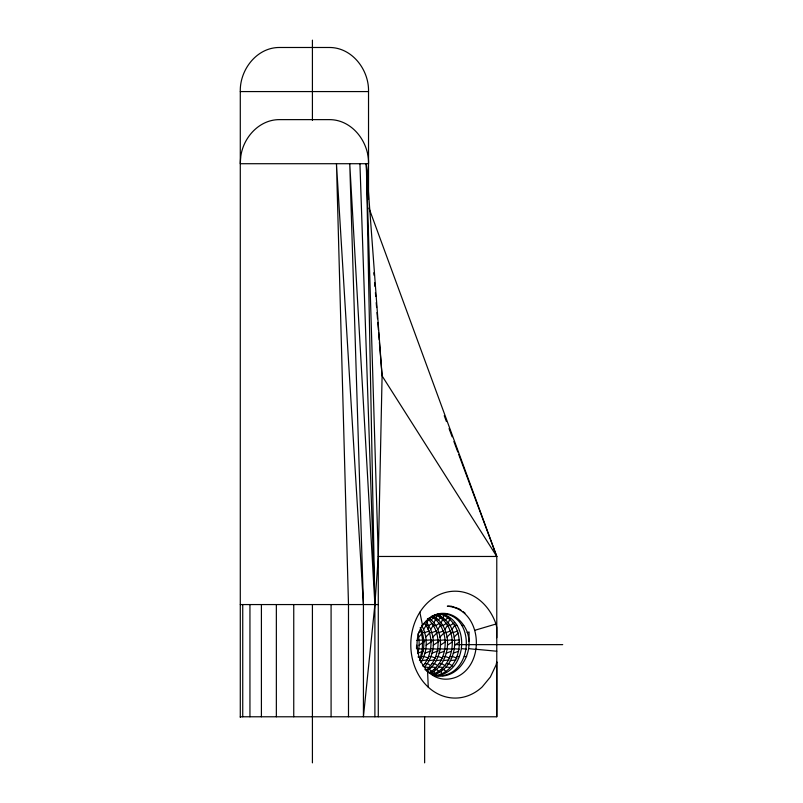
<?xml version="1.0" encoding="UTF-8"?>
<svg xmlns="http://www.w3.org/2000/svg" width="803" height="803" viewBox="0 0 803 803"><rect width="100%" height="100%" fill="white"/><g stroke="black" fill="none" stroke-linecap="round" stroke-linejoin="round"><path stroke-width="1.2" d="M240.288 716.778L496.776 716.778L496.776 661.833L496.093 664.924L490.352 677.029L482.191 686.926A53.45 44.316 -90 0 1 417.811 673.506A53.45 44.316 -90 0 1 434.513 597.312A53.45 44.316 -90 0 1 495.983 624.021L496.776 627.534L496.776 637.702M378.283 716.778L378.283 556.469L382.098 375.904L366.349 163.712L374.891 604.559L374.891 716.778M416.596 645.2L416.506 648.613L423.773 649.165M417.911 633.708C419.447 640.101 419.738 646.897 417.701 653.21L423.101 651.183M419.437 660.638C425.048 650.651 425.359 637.793 420.19 627.555M424.817 623.54L421.705 625.497C428.019 636.92 427.738 651.524 420.832 662.616M422.81 666.129C432.907 654.475 433.871 635.444 424.506 623.088M425.61 621.412C436.551 634.009 435.748 654.867 424.476 666.972L430.177 667.624M432.124 671.94L429.485 669.401L427.086 669.401C441.078 656.533 442.252 631.228 427.447 618.611M429.063 618.039C445.444 630.777 443.768 659.464 426.935 671.117M428.943 672.914C449.088 661.983 451.156 628.548 431.362 616.272M432.958 615.68C453.876 627.876 451.677 662.756 430.448 673.506M432.325 674.41C457.058 666.219 459.717 624.604 435.025 614.807M437.424 614.807C462.899 624.885 459.105 668.548 432.727 675.032M424.867 669.531L431.04 673.597L437.886 675.684C467.336 670.465 470.699 620.699 440.927 613.592M434.905 675.664C461.534 680.854 478.126 645.853 463.763 625.497A31.297 25.947 -90 0 0 427.367 619.876C403.869 640.272 423.482 690.068 456.516 677.049C486.477 663.77 481.78 608.815 447.351 606.195L451.186 606.175L459.005 608.764L461.002 610.2M240.288 717.48L240.288 91.572C239.685 69.891 256.679 47.387 279.474 47.487L329.34 47.487C352.136 47.387 369.129 69.891 368.527 91.572L368.527 199.475M367.031 177.282L366.349 163.712L378.283 556.469L374.891 604.559L363.428 716.778L363.428 604.559L349.747 163.712L374.891 604.559L359.935 163.712M428.2 629.602L428.421 627.123M436.18 618.039L436.732 614.566M443.286 618.039L443.848 614.566M419.919 659.353L422.288 649.567L422.589 639.449L420.812 629.672M468.942 641.226L469.103 631.991L467.165 632.563M435.437 675.654C464.937 670.545 468.31 620.679 438.528 613.592M442.553 675.654C474.894 670.435 474.703 611.485 439.111 613.602M426.905 623.088L428.661 618.44M434.021 623.088L435.778 618.44M441.138 623.088L442.895 618.44M448.245 623.088L450.001 618.44M423.492 629.602L426.534 624.784M430.599 629.602L433.65 624.784M437.715 629.602L440.757 624.784M444.832 629.602L447.873 624.784M451.948 629.602L454.99 624.784M441.419 613.703L440.064 615.68L437.665 615.68M418.534 637.15L422.559 632.995M425.65 637.15L429.675 632.995M432.767 637.15L437.595 632.162M439.883 637.15L444.701 632.162M446.99 637.15L451.818 632.162M454.107 637.15L458.132 632.995M434.042 617.196L431.422 619.745L429.023 619.745M441.158 617.196L438.538 619.745L436.129 619.745M448.275 617.196L445.655 619.745L443.246 619.745M427.367 619.876L432.927 615.76L435.627 614.827M418.995 645.2L424.787 641.366M426.112 645.2L431.904 641.366M433.229 645.2L439.01 641.366M440.335 645.2L445.163 641.998M447.452 645.2L452.28 641.998M454.568 645.2L459.386 641.998M431.934 623.54L428.822 625.497L426.413 625.497M440.084 622.887L435.929 625.497L433.53 625.497M447.201 622.887L443.045 625.497L440.646 625.497M454.307 622.887L450.162 625.497L447.753 625.497M424.817 653.21L431.291 650.781M431.934 653.21L438.408 650.781M439.05 653.21L444.44 651.183M446.157 653.21L451.557 651.183M453.273 653.21L458.664 651.183M418.855 632.152L422.318 630.917M429.434 630.917L424.817 632.563L422.408 632.563M436.541 630.917L431.934 632.563L429.525 632.563M443.657 630.917L439.04 632.563L436.641 632.563M450.774 630.917L446.157 632.563L443.758 632.563M457.881 630.917L453.273 632.563L450.864 632.563M436.531 614.516L438.287 613.924M474.874 630.275L495.983 624.021M421.836 660.638L427.537 659.925M428.953 660.638L434.644 659.925M436.069 660.638L441.76 659.925M443.176 660.638L448.877 659.925M450.292 660.638L455.984 659.925M424.034 639.871L416.777 640.443M431.151 639.871L423.894 640.443M438.267 639.871L431 640.443M445.384 639.871L438.117 640.443M452.49 639.871L445.233 640.443M459.607 639.871L452.35 640.443M240.288 91.572L368.527 91.572M378.283 556.469L496.776 556.469L496.776 716.778M240.288 604.559L378.283 604.559M454.869 625.497L457.268 625.497M461.986 625.497L463.763 625.497M455.1 644.638L562.712 644.638M423.623 648.613L430.88 649.165M430.729 648.613L437.996 649.165M437.846 648.613L445.113 649.165M444.962 648.613L452.219 649.165M452.069 648.613L459.336 649.165M464.275 656.513L466.673 656.513M421.595 656.513L423.994 656.513L428.621 658.139M428.702 656.513L431.111 656.513L435.728 658.139M435.818 656.513L438.217 656.513L442.844 658.139M442.935 656.513L445.334 656.513L449.961 658.139M450.041 656.513L452.45 656.513L457.078 658.139M457.158 656.513L459.557 656.513M425.038 663.609L427.447 663.609L430.569 665.546M432.155 663.609L434.553 663.609L437.685 665.546M439.271 663.609L441.67 663.609L444.792 665.546M446.378 663.609L448.787 663.609L452.952 666.199M434.202 669.401L436.601 669.401L439.231 671.94M441.309 669.401L443.718 669.401L446.348 671.94M435.156 673.506L437.565 673.506M476.069 649.286L496.776 651.223M468.701 648.613L475.998 649.436M461.584 648.613L466.453 649.165M445.816 666.972L450.373 667.494M438.699 666.972L443.256 667.494M431.582 666.972L436.149 667.494M418.032 656.924L421.505 658.139M463 611.635L464.997 613.07M368.958 208.047L496.776 556.469L382.098 375.904L379.407 342.349M444.25 415.693L446.438 421.555M449.068 428.591L452.129 436.802M453.886 441.499L457.82 452.059M458.694 454.408L496.776 556.469M419.859 612.247L422.549 625.457M441.168 671.117L441.59 674.61M434.052 671.117L434.483 674.61M373.817 272.749L374.017 275.228M374.62 282.686L374.921 286.42M375.413 292.633L375.714 296.357M376.216 302.57L376.617 307.549M377.008 312.518L377.51 318.731M377.811 322.465L378.414 329.923M378.604 332.402L379.207 339.86M363.428 604.559L336.467 163.712L348.492 604.559L348.492 716.778M367.342 183.445L367.654 189.608M427.587 671.469L428.25 687.147M424.636 716.778L424.636 762.85M331.087 604.559L331.087 716.778M312.417 40.15L312.417 120.37M312.417 604.559L312.417 762.85M293.747 604.559L293.747 716.778M276.352 604.559L276.352 716.778M261.407 604.559L261.407 716.778M249.944 604.559L249.944 716.778M242.737 604.559L242.737 716.778M240.619 157.96L240.288 163.712L368.527 163.712C369.129 142.021 352.136 119.517 329.34 119.627L279.474 119.627C258.847 119.517 242.466 138.267 240.619 157.96"/></g></svg>
